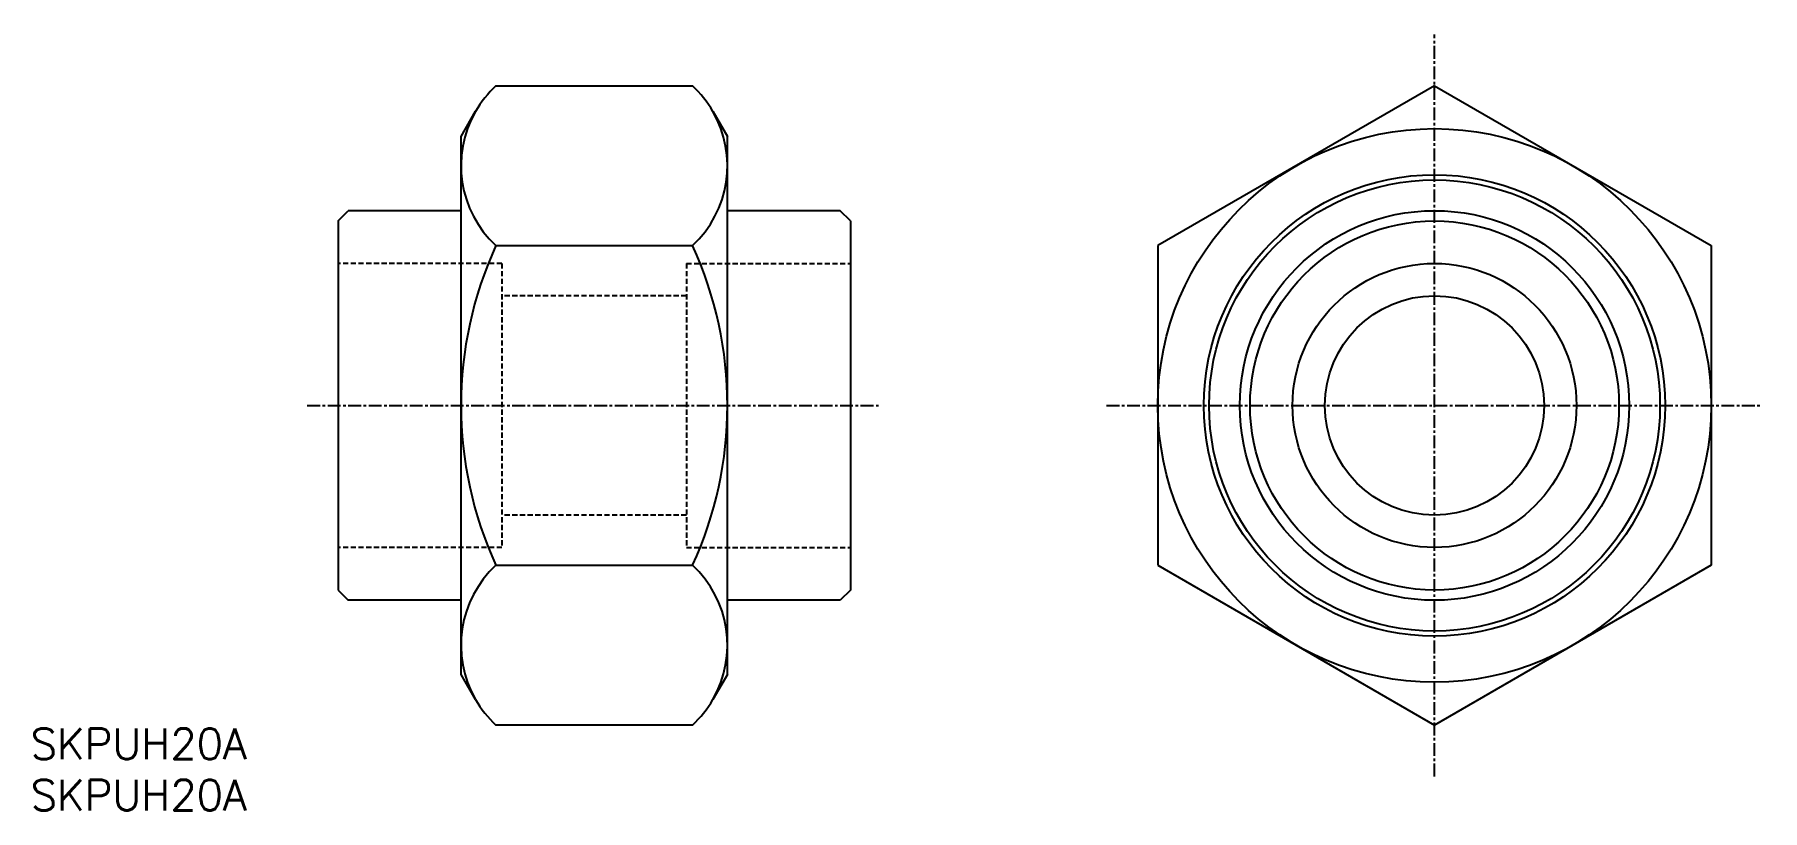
# Model space of a CAD drawing. Extents: x 0 to 169, y 0 to 76.
import ezdxf

# ---------------------------------------------------------------- set-up
doc = ezdxf.new("R2010")
doc.units = 0
doc.linetypes.add('CENTER', pattern=[2, 1.25, -0.25, 0.25, -0.25])
doc.linetypes.add('DASHED', pattern=[0.75, 0.5, -0.25])
doc.layers.get('0').update_dxf_attribs({"linetype": 'CONTINUOUS'})
doc.layers.add('CENTER', color=1, linetype='CENTER')
doc.styles.get("Standard").update_dxf_attribs({"font": 'txt.shx'})

# ---------------------------------------------------------------- blocks, each defined once
blk = doc.blocks.new('*U12')
at = {"color": 7, "linetype": 'CONTINUOUS'}
blk.add_text('SKPUH20A', height=3, dxfattribs=at).set_placement((0, 0))
blk = doc.blocks.new('*U13')
at = {"color": 7, "linetype": 'CONTINUOUS'}
blk.add_text('SKPUH20A', height=3, dxfattribs=at).set_placement((0, 5))

msp = doc.modelspace()

# ---------------------------------------------------------------- linework, layer by layer
at = {"color": 7, "linetype": 'CONTINUOUS'}
for p, q in [((45.41, 70.68), (64.59, 70.68)), ((137, 70.68), (110, 55.09)), ((137, 70.68), (164, 55.09)), ((42, 65.73), (43.42, 68.19)), ((66.58, 68.19), (68, 65.73)), ((42, 13.27), (42, 65.73)), ((68, 13.27), (68, 65.73)), ((30, 57.5), (31, 58.5)), ((30, 57.5), (30, 21.5)), ((42, 58.5), (31, 58.5)), ((79, 58.5), (68, 58.5)), ((80, 57.5), (79, 58.5)), ((80, 57.5), (80, 21.5)), ((45.41, 55.09), (64.59, 55.09)), ((110, 55.09), (110, 23.91)), ((164, 55.09), (164, 23.91)), ((45.41, 23.91), (64.59, 23.91)), ((110, 23.91), (137, 8.32)), ((164, 23.91), (137, 8.32)), ((30, 21.5), (31, 20.5)), ((42, 20.5), (31, 20.5)), ((79, 20.5), (68, 20.5)), ((80, 21.5), (79, 20.5)), ((43.42, 10.81), (42, 13.27)), ((68, 13.27), (66.58, 10.81)), ((64.59, 8.32), (45.41, 8.32))]:
    msp.add_line(p, q, dxfattribs=at)
at = {"color": 3, "linetype": 'DASHED'}
for p, q in [((46, 53.35), (30, 53.35)), ((46, 53.35), (46, 25.65)), ((64, 53.35), (64, 25.65)), ((64, 53.35), (80, 53.35)), ((64, 50.2), (46, 50.2)), ((64, 28.8), (46, 28.8)), ((46, 25.65), (30, 25.65)), ((64, 25.65), (80, 25.65))]:
    msp.add_line(p, q, dxfattribs=at)
at = {"color": 7, "linetype": 'CONTINUOUS'}
for radius in [27, 22.5, 22, 19, 18, 13.85, 10.7]:
    msp.add_circle((137, 39.5), radius, dxfattribs=at)
for centre, radius, start, end in [((52.61, 62.88), 10.61, 132.7344, 150), ((57.39, 62.88), 10.61, 30, 47.2656), ((52.61, 62.88), 10.61, 150, 227.2656), ((57.39, 62.88), 10.61, 312.7344, 30), ((79.33, 39.5), 37.33, 155.318, 204.682), ((30.67, 39.5), 37.33, 335.318, 24.682), ((52.61, 16.12), 10.61, 132.7344, 210), ((57.39, 16.12), 10.61, 330, 47.2656), ((52.61, 16.12), 10.61, 210, 227.2656), ((57.39, 16.12), 10.61, 312.7344, 330)]:
    msp.add_arc(centre, radius, start, end, dxfattribs=at)
at = {"layer": 'CENTER', "color": 1, "linetype": 'CENTER'}
for p, q in [((137, 3.32), (137, 75.68)), ((27, 39.5), (83, 39.5)), ((105, 39.5), (169, 39.5))]:
    msp.add_line(p, q, dxfattribs=at)

# ---------------------------------------------------------------- block references
at = {"color": 7, "linetype": 'CONTINUOUS'}
for name in ['*U13', '*U12']:
    msp.add_blockref(name, (0, 0), dxfattribs=at)

doc.saveas('drawing.dxf')
